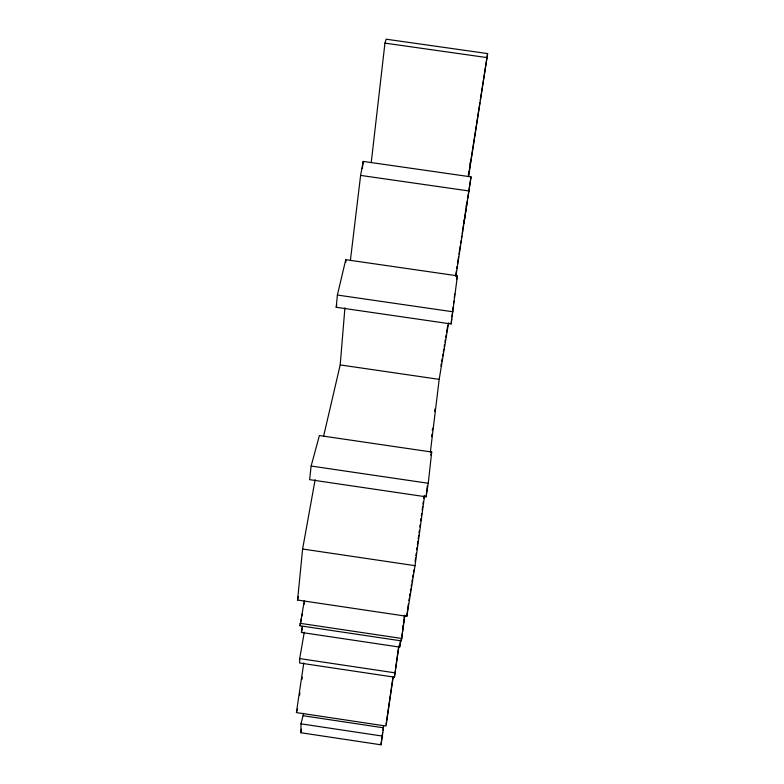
<?xml version="1.0" encoding="UTF-8"?>
<svg xmlns="http://www.w3.org/2000/svg" width="784" height="784" viewBox="0 0 784 784"><rect width="100%" height="100%" fill="white"/><g stroke="black" fill="none" stroke-linecap="round" stroke-linejoin="round"><path stroke-width="1.18" d="M304.28 632.267L299.684 658.589L299.655 662.999L394.421 677.17L398.909 646.388M404.858 615.46L401.31 640.881L300.027 625.779L304.359 600.495M303.163 715.733L383.533 727.807L380.975 744.8L300.87 732.746L300.978 723.838L303.604 713.371M323.567 436.335L340.197 364.923L344.921 307.828M336.218 307.279L337.375 295.039L345.764 259.68L457.415 275.821L451.123 323.959L336.218 307.279L336.767 304.927M468.558 176.694L487.619 53.586L386.189 39.2L384.954 43.12L371.214 162.749M424.565 495.772L415.02 565.666L406.827 616.302L297.577 600.044L302.614 549.006L315.148 479.651M428.25 483.267L431.69 452.025L319.392 435.541L311.14 466.039L309.631 479.661L426.104 496.821L428.25 483.267L311.14 466.039M426.104 496.821L427.3 486.07M350.428 260.112L360.611 175.41L363.208 161.416L471.037 176.87L455.847 276.585M430.377 452.015L439.177 379.358L448.595 322.881M451.123 323.959L451.702 319.157M451.986 316.756L452.427 313.159M452.711 310.758L453.142 307.152M453.573 303.555L453.867 301.154M454.299 297.548L454.73 293.951M406.827 616.302L408.317 604.199M431.572 436.688L431.866 434.267M432.317 430.641L432.611 428.231M434.689 411.316L434.983 408.905M362.316 168.589L363.208 161.416M400.742 640.028L399.654 647.104L301.448 632.453L302.212 626.534M401.31 640.881L404.681 615.509M380.975 744.8L381.955 737.548M382.278 735.127L382.612 732.707M382.935 730.286L383.582 725.445M415.108 561.638L415.598 558.041M415.922 555.65L416.255 553.249M416.745 549.662L417.078 547.261M417.402 544.87L417.892 541.274M418.225 538.882L418.715 535.286M419.038 532.895L419.371 530.494M419.861 526.897L420.185 524.506M420.685 520.909L421.008 518.518M421.341 516.117L421.665 513.726M422.155 510.129L422.645 506.542M422.978 504.141L423.301 501.75M423.791 498.154L424.124 495.762M462.893 228.81L463.393 225.175M463.716 222.754L464.05 220.333M465.01 215.1L463.883 223.352L467.372 200.704M465.324 212.748L465.647 210.386M466.127 206.849L466.451 204.497M394.421 677.17L395.254 671.143M395.587 668.732L398.762 645.82M399.654 647.104L400.585 640.381M386.081 724.279L392.97 677.18M393.156 677.16L386.012 726.053L296.381 712.587L303.8 662.911M468.401 175.057L468.714 171.735M469.988 164.336L470.331 161.955M297.234 710.941L297.597 708.53M299.576 695.261L299.939 692.85M301.918 679.591L302.271 677.17M402.535 628.229L402.898 625.867M403.437 622.329L403.799 619.968M404.152 617.606L404.515 615.244M467.734 198.323L471.037 176.87M455.827 274.586L456.386 270.98M456.758 268.569L457.131 266.158M457.503 263.747L458.62 256.525M459.003 254.114L460.306 245.676M460.678 243.265L461.051 240.864M461.423 238.454L461.796 236.043M462.168 233.632L462.736 230.016M468.42 176.096L479.896 102.831M480.278 100.421L487.619 53.586M408.895 600.662L409.277 598.3M409.66 595.938L410.042 593.576M410.424 591.214L410.796 588.853M411.179 586.491L411.561 584.129M411.943 581.767L412.325 579.405M412.707 577.044L413.09 574.682M413.472 572.32L413.854 569.958M440.922 366.03L441.323 363.629M441.735 361.218L442.137 358.817M442.539 356.416L442.94 354.005M443.352 351.604L443.754 349.194M444.156 346.793L444.557 344.392M444.969 341.981L445.371 339.58M445.773 337.179L446.184 334.768M446.586 332.367L447.801 325.154M301.448 632.453L302.232 627.994M300.87 732.746L301.546 729.149M300.027 625.779L301.409 618.596M301.869 616.204L302.33 613.813M304.172 604.239L304.633 601.847M456.631 279.369L457.415 275.821M297.577 600.044L298.371 596.467M430.749 455.132L431.69 452.025M384.954 43.12L487.227 57.624M360.611 175.41L469.126 190.982M337.375 295.039L453.103 311.816M340.197 364.923L439.177 379.358M302.614 549.006L415.02 565.666M300.047 623.309L401.771 638.47M299.684 658.589L395.234 672.878M300.978 723.838L382.621 736.117M345.764 259.68L345.95 262.023"/></g></svg>
